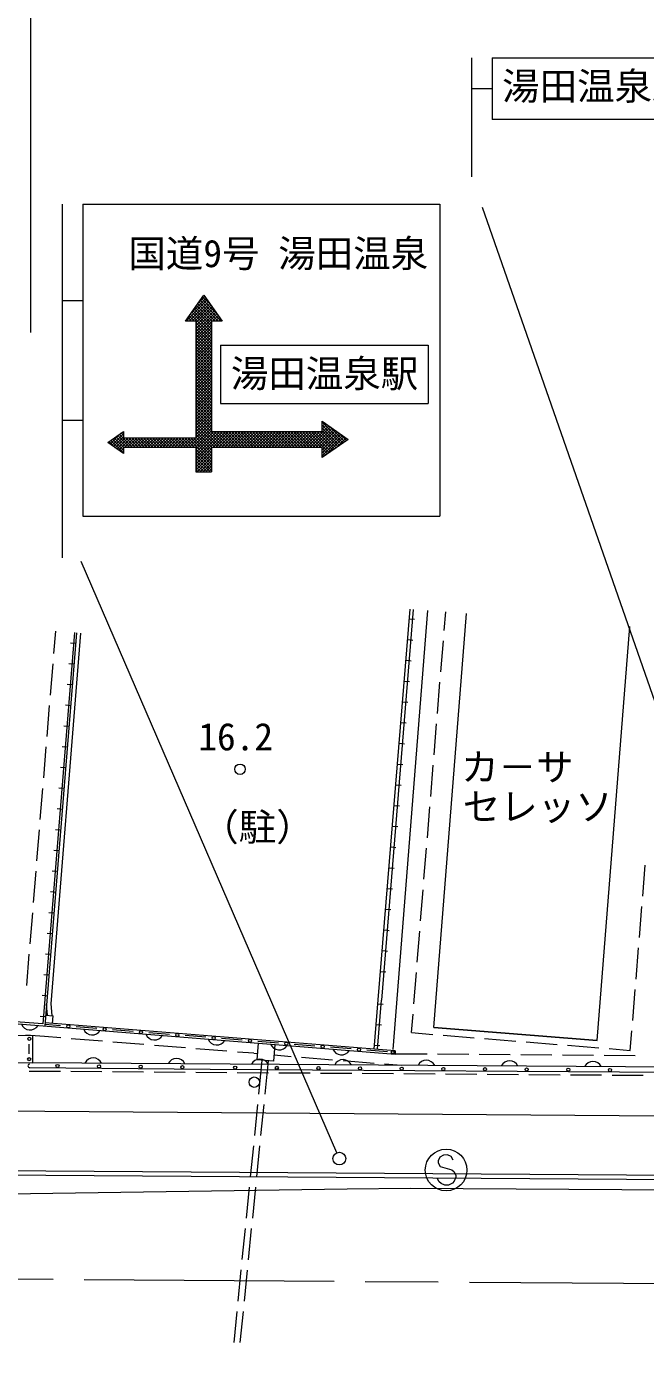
# Model space of a CAD drawing. Units: millimetres, scale not verified. Extents: x 40000 to 680000, y 20000 to 380000.
# Drawn here: x 497826 to 527557, y 284163 to 347840 of the extents above; entities that cross this region are included whole.
import ezdxf
from ezdxf.enums import TextEntityAlignment as Align

# ---------------------------------------------------------------- set-up
doc = ezdxf.new("R2010")
doc.units = ezdxf.units.MM
doc.header["$LTSCALE"] = 1000
doc.linetypes.add('CHAIN', pattern=[18.5, 12, -1.5, 3.5, -1.5])
for name, color, linetype, lineweight in [('M-BGD', 7, 'Continuous', 13), ('M-BMK', 2, 'CHAIN', 13), ('M-BMK-OTRS', 5, 'Continuous', 13), ('M-STR-HTXT', 7, 'Continuous', 13), ('M-STR-STRC', 7, 'Continuous', 13)]:
    doc.layers.add(name, color=color, linetype=linetype, lineweight=lineweight)
doc.styles.add('ＭＳ ゴシック', font='')
doc.styles.get('ＭＳ ゴシック').set_extended_font_data('MS Gothic')

msp = doc.modelspace()

# ---------------------------------------------------------------- linework, layer by layer
at = {"layer": 'M-BGD'}
for p, q in [((514724, 301058), (516257, 319842)), ((516406, 319830), (514874, 301045)), ((515437, 298674), (517110, 319773)), ((517888, 318816), (517960, 319707)), ((516218, 319374), (516468, 319353)), ((517393, 299732), (518957, 319626)), ((500126, 318711), (498611, 299903)), ((500226, 318703), (498704, 299807)), ((499006, 300865), (500442, 318685)), ((499142, 317705), (499230, 318783)), ((525238, 299115), (526803, 319009)), ((500184, 318189), (499935, 318209)), ((516137, 318377), (516386, 318356)), ((517727, 316823), (517848, 318318)), ((498979, 315712), (499101, 317207)), ((500104, 317192), (499855, 317213)), ((516056, 317380), (516305, 317360)), ((500024, 316196), (499774, 316216)), ((515974, 316384), (516224, 316363)), ((517565, 314829), (517686, 316325)), ((498816, 313718), (498938, 315213)), ((499943, 315199), (499694, 315219)), ((515893, 315387), (516143, 315367)), ((499863, 314203), (499614, 314223)), ((515812, 314391), (516061, 314370)), ((517403, 312836), (517524, 314331)), ((515730, 313394), (515980, 313373)), ((498653, 311725), (498775, 313220)), ((499783, 313206), (499534, 313226)), ((499703, 312210), (499454, 312230)), ((515649, 312397), (515899, 312377)), ((517242, 310843), (517363, 312338)), ((515568, 311401), (515817, 311380)), ((498490, 309732), (498612, 311227)), ((499622, 311213), (499373, 311233)), ((499542, 310216), (499293, 310236)), ((515487, 310404), (515736, 310384)), ((517080, 308849), (517201, 310344)), ((498327, 307738), (498450, 309233)), ((499462, 309219), (499213, 309239)), ((515405, 309407), (515655, 309387)), ((499381, 308223), (499132, 308243)), ((515324, 308410), (515573, 308390)), ((516918, 306856), (517040, 308351)), ((498165, 305745), (498287, 307240)), ((499301, 307226), (499052, 307246)), ((515243, 307414), (515492, 307393)), ((527428, 306047), (527549, 307542)), ((515162, 306417), (515410, 306397)), ((516757, 304862), (516878, 306357)), ((499221, 306229), (498972, 306249)), ((498002, 303752), (498124, 305247)), ((499141, 305232), (498892, 305252)), ((515080, 305421), (515329, 305400)), ((527266, 304054), (527387, 305549)), ((514999, 304423), (515248, 304403)), ((499060, 304235), (498811, 304255)), ((516595, 302869), (516716, 304364)), ((497839, 301758), (497961, 303253)), ((498980, 303238), (498731, 303258)), ((514918, 303427), (515167, 303407)), ((527105, 302060), (527226, 303555)), ((498900, 302241), (498651, 302261)), ((514836, 302430), (515085, 302410)), ((516434, 300875), (516555, 302370)), ((498611, 299903), (476917, 301623)), ((498819, 301244), (498571, 301264)), ((526943, 300067), (527064, 301562)), ((498838, 300322), (498791, 300845)), ((499057, 300305), (499006, 300865)), ((514530, 298700), (514724, 301058)), ((514680, 298688), (514874, 301046)), ((514710, 300876), (514958, 300855)), ((489405, 300552), (515529, 298459)), ((498739, 300247), (498490, 300267)), ((515541, 298608), (498716, 299957)), ((498746, 300330), (499107, 300301)), ((499077, 299928), (499107, 300301)), ((516321, 299486), (516393, 300377)), ((498116, 299341), (492640, 299378)), ((498687, 299298), (497798, 299369)), ((498116, 299341), (498107, 298041)), ((499480, 299234), (498687, 299298)), ((499465, 299821), (498710, 299882)), ((501210, 299682), (500213, 299761)), ((502954, 299542), (501957, 299622)), ((504699, 299402), (503702, 299482)), ((506443, 299262), (505446, 299342)), ((514627, 299879), (514877, 299859)), ((516321, 299486), (517338, 299404)), ((517393, 299732), (525238, 299115)), ((525238, 299115), (517393, 299732)), ((517393, 299732), (525238, 299115)), ((517836, 299363), (519331, 299242)), ((526827, 298635), (526903, 299569)), ((497956, 298464), (497956, 298939)), ((501474, 299075), (499979, 299194)), ((503467, 298915), (501972, 299035)), ((505461, 298756), (503966, 298875)), ((507455, 298596), (505959, 298716)), ((508187, 299122), (507191, 299202)), ((508957, 298985), (508892, 298180)), ((509932, 298982), (508935, 299062)), ((509755, 298921), (509690, 298116)), ((511676, 298843), (510679, 298923)), ((513421, 298703), (512424, 298783)), ((514545, 298883), (514794, 298862)), ((519830, 299202), (521325, 299081)), ((521823, 299040), (523318, 298919)), ((523817, 298879), (525312, 298757)), ((525810, 298717), (526827, 298635)), ((496607, 298051), (498107, 298041)), ((530032, 297822), (498107, 298041)), ((508746, 298493), (507953, 298556)), ((508746, 298493), (508916, 298479)), ((509690, 298116), (508892, 298180)), ((509132, 298161), (508970, 296538)), ((509431, 298136), (509271, 296534)), ((509714, 298415), (510536, 298348)), ((511035, 298308), (512530, 298187)), ((513028, 298147), (514523, 298026)), ((515165, 298563), (514168, 298643)), ((515541, 298608), (515529, 298459)), ((517065, 298448), (515529, 298459)), ((519065, 298434), (517565, 298445)), ((521065, 298421), (519565, 298431)), ((523065, 298407), (521565, 298417)), ((525065, 298393), (523565, 298404)), ((527065, 298380), (525565, 298390)), ((497952, 297642), (499452, 297632)), ((499952, 297628), (501452, 297618)), ((501952, 297615), (503452, 297604)), ((503952, 297601), (505452, 297591)), ((505952, 297587), (507452, 297577)), ((507952, 297574), (509452, 297563)), ((509952, 297560), (511451, 297550)), ((511951, 297546), (513451, 297536)), ((513951, 297533), (515451, 297522)), ((515022, 297986), (515844, 297920)), ((515951, 297519), (517451, 297509)), ((517951, 297505), (519451, 297495)), ((519951, 297491), (521451, 297481)), ((521951, 297478), (523451, 297467)), ((523951, 297464), (525451, 297454)), ((525951, 297450), (527451, 297440)), ((508920, 296040), (508771, 294548)), ((509222, 296037), (509072, 294544)), ((508722, 294050), (508572, 292558)), ((509023, 294047), (508874, 292554)), ((490424, 292693), (541205, 292346)), ((490425, 292908), (541206, 292561)), ((508523, 292060), (508374, 290568)), ((508824, 292057), (508675, 290564)), ((508324, 290070), (508175, 288577)), ((508625, 290067), (508476, 288574)), ((508125, 288080), (507976, 286587)), ((508426, 288077), (508277, 286584)), ((507926, 286090), (507777, 284597)), ((508227, 286087), (508078, 284594))]:
    msp.add_line(p, q, dxfattribs=at)
msp.add_lwpolyline([(541052, 297494), (506645, 297716), (497978, 297801)], dxfattribs=at)
for centre, radius in [((508081, 312147), 250), ((499839, 299791), 75), ((501584, 299652), 75), ((503328, 299512), 75), ((505072, 299372), 75), ((506817, 299232), 75), ((497957, 299189), 75), ((508561, 299092), 75), ((510306, 298953), 75), ((512050, 298813), 75), ((513794, 298673), 75), ((497956, 298214), 75), ((515421, 298549), 75), ((499313, 297888), 75), ((501312, 297868), 75), ((503312, 297849), 75), ((505312, 297829), 75), ((507850, 297808), 75), ((509850, 297796), 75), ((511849, 297783), 75), ((513849, 297770), 75), ((515849, 297757), 75), ((517849, 297744), 75), ((519849, 297731), 75), ((521849, 297718), 75), ((523849, 297705), 75), ((525849, 297692), 75), ((508768, 297108), 250)]:
    msp.add_circle(centre, radius, dxfattribs=at)
for centre, radius, start, end in [((530387, 313798), 32500, 347.30237, 347.30237), ((497997, 300059), 445, 201.40679, 329.42832), ((500987, 299820), 445, 201.40679, 329.42832), ((503978, 299580), 445, 201.40679, 329.42832), ((506968, 299340), 445, 201.40679, 329.42832), ((509958, 299101), 445, 201.40679, 329.42832), ((512949, 298861), 445, 201.40679, 329.42832), ((501031, 297826), 445, 25.59708, 153.61861), ((505031, 297799), 445, 25.59708, 153.61861), ((509031, 297771), 445, 25.59708, 153.61861), ((513031, 297744), 445, 25.59708, 153.61861), ((517031, 297716), 445, 25.59708, 153.61861), ((521031, 297689), 445, 25.59708, 153.61861), ((525031, 297662), 445, 25.59708, 153.61861), ((497979, 297889), 87.5, 89.43867, 269.43867)]:
    msp.add_arc(centre, radius, start, end, dxfattribs=at)
at = {"layer": 'M-BMK'}
msp.add_line((463601, 287877), (563451, 287193), dxfattribs=at)
at = {"layer": 'M-BMK-OTRS'}
msp.add_line((516249, 292020), (541201, 291846), dxfattribs=at)
for points in [[(492333, 295755), (541133, 295390), (543009, 295385), (544814, 295494), (546568, 295760), (548090, 296086)], [(475114, 291412), (475176, 291412), (513227, 291978), (516249, 292020)]]:
    msp.add_lwpolyline(points, dxfattribs=at)
at = {"layer": 'M-STR-HTXT'}
msp.add_line((498035, 333136), (498035, 352670), dxfattribs=at)
at = {"layer": 'M-STR-STRC'}
for p, q in [((519196, 346330), (519196, 340621)), ((520196, 346330), (534827, 346330)), ((520196, 346330), (520196, 343377)), ((519196, 344853), (520196, 344853)), ((534827, 343377), (520196, 343377)), ((499535, 339300), (499535, 322300)), ((500535, 339300), (500535, 324300)), ((500535, 339300), (517681, 339300)), ((517681, 339300), (517681, 324300)), ((535522, 293813), (519734, 339142)), ((499535, 334675), (500535, 334675)), ((505467, 333684), (506342, 334934)), ((505494, 333684), (506507, 334698)), ((505635, 333684), (506566, 334615)), ((505734, 334065), (506449, 334781)), ((505777, 333684), (506624, 334532)), ((505918, 333684), (506682, 334448)), ((506717, 333572), (505935, 334354)), ((505967, 333592), (506740, 334365)), ((506746, 333684), (505994, 334437)), ((506888, 333684), (506052, 334520)), ((506064, 334537), (506391, 334864)), ((507029, 333684), (506110, 334603)), ((507171, 333684), (506168, 334687)), ((506995, 334002), (506227, 334770)), ((506665, 334473), (506285, 334853)), ((506342, 334934), (507217, 333684)), ((505967, 333684), (505467, 333684)), ((505473, 333684), (505470, 333688)), ((505615, 333684), (505528, 333772)), ((505756, 333684), (505586, 333855)), ((505898, 333684), (505644, 333938)), ((506717, 333007), (505702, 334021)), ((506717, 333148), (505761, 334104)), ((506717, 333290), (505819, 334187)), ((506717, 333431), (505877, 334271)), ((505967, 333450), (506799, 334282)), ((505967, 333309), (506857, 334199)), ((505967, 333167), (506915, 334116)), ((505967, 333026), (506973, 334032)), ((505967, 333684), (505967, 328072)), ((506717, 333684), (506717, 328372)), ((507217, 333684), (506717, 333684)), ((506767, 333684), (507031, 333949)), ((506908, 333684), (507090, 333866)), ((507050, 333684), (507148, 333783)), ((507191, 333684), (507206, 333700)), ((505967, 332885), (506717, 333635)), ((506717, 332865), (505967, 333615)), ((505967, 332743), (506717, 333493)), ((506717, 332724), (505967, 333474)), ((505967, 332602), (506717, 333352)), ((506717, 332583), (505967, 333333)), ((505967, 332460), (506717, 333210)), ((506717, 332441), (505967, 333191)), ((505967, 332319), (506717, 333069)), ((506717, 332300), (505967, 333050)), ((505967, 332177), (506717, 332927)), ((506717, 332158), (505967, 332908)), ((505967, 332036), (506717, 332786)), ((506717, 332017), (505967, 332767)), ((505967, 331895), (506717, 332645)), ((506717, 331875), (505967, 332625)), ((505967, 331753), (506717, 332503)), ((506717, 331734), (505967, 332484)), ((507142, 332528), (517112, 332528)), ((507142, 332528), (507142, 329728)), ((517112, 332528), (517112, 329728)), ((505967, 331612), (506717, 332362)), ((506717, 331593), (505967, 332343)), ((505967, 331470), (506717, 332220)), ((506717, 331451), (505967, 332201)), ((505967, 331329), (506717, 332079)), ((506717, 331310), (505967, 332060)), ((505967, 331187), (506717, 331937)), ((506717, 331168), (505967, 331918)), ((505967, 331046), (506717, 331796)), ((506717, 331027), (505967, 331777)), ((505967, 330905), (506717, 331655)), ((506717, 330885), (505967, 331635)), ((505967, 330763), (506717, 331513)), ((506717, 330744), (505967, 331494)), ((505967, 330622), (506717, 331372)), ((506717, 330603), (505967, 331353)), ((505967, 330480), (506717, 331230)), ((506717, 330461), (505967, 331211)), ((505967, 330339), (506717, 331089)), ((506717, 330320), (505967, 331070)), ((505967, 330198), (506717, 330948)), ((506717, 330178), (505967, 330928)), ((505967, 330056), (506717, 330806)), ((506717, 330037), (505967, 330787)), ((505967, 329915), (506717, 330665)), ((506717, 329896), (505967, 330646)), ((505967, 329773), (506717, 330523)), ((506717, 329754), (505967, 330504)), ((505967, 329632), (506717, 330382)), ((506717, 329613), (505967, 330363)), ((505967, 329490), (506717, 330240)), ((506717, 329471), (505967, 330221)), ((505967, 329349), (506717, 330099)), ((506717, 329330), (505967, 330080)), ((505967, 329208), (506717, 329958)), ((506717, 329188), (505967, 329938)), ((505967, 329066), (506717, 329816)), ((506717, 329047), (505967, 329797)), ((505967, 328925), (506717, 329675)), ((506717, 328906), (505967, 329656)), ((505967, 328783), (506717, 329533)), ((506717, 328764), (505967, 329514)), ((505967, 328642), (506717, 329392)), ((506717, 328623), (505967, 329373)), ((505967, 328500), (506717, 329250)), ((506717, 328481), (505967, 329231)), ((507142, 329728), (517112, 329728)), ((499535, 328925), (500535, 328925)), ((505654, 327622), (506717, 328685)), ((505967, 328359), (506717, 329109)), ((507435, 327622), (505967, 329090)), ((505967, 328218), (506717, 328968)), ((507293, 327622), (505967, 328948)), ((505967, 328076), (506717, 328826)), ((507152, 327622), (505967, 328807)), ((507011, 327622), (505967, 328666)), ((511311, 327622), (512342, 328653)), ((511452, 327622), (512425, 328595)), ((512029, 328372), (512029, 328872)), ((512029, 328872), (513279, 327997)), ((512029, 328765), (512092, 328828)), ((513031, 327823), (512029, 328826)), ((512029, 328623), (512176, 328770)), ((512029, 328482), (512259, 328711)), ((512948, 327765), (512029, 328684)), ((513115, 327882), (512347, 328650)), ((501729, 327847), (502479, 328372)), ((501758, 327827), (501891, 327960)), ((501841, 327769), (502362, 328290)), ((502479, 327345), (501875, 327949)), ((501924, 327711), (502479, 328266)), ((502479, 327486), (501958, 328007)), ((502007, 327652), (502479, 328124)), ((502485, 327622), (502041, 328065)), ((502091, 327594), (502568, 328072)), ((502626, 327622), (502125, 328124)), ((502174, 327536), (502710, 328072)), ((502768, 327622), (502208, 328182)), ((502257, 327478), (502851, 328072)), ((502909, 327622), (502291, 328240)), ((502479, 328193), (502374, 328298)), ((502479, 328335), (502457, 328357)), ((502479, 328372), (502479, 328072)), ((502479, 328072), (505967, 328072)), ((502543, 327622), (502993, 328072)), ((503051, 327622), (502601, 328072)), ((502684, 327622), (503134, 328072)), ((503192, 327622), (502742, 328072)), ((502825, 327622), (503275, 328072)), ((503334, 327622), (502884, 328072)), ((502967, 327622), (503417, 328072)), ((503475, 327622), (503025, 328072)), ((503108, 327622), (503558, 328072)), ((503616, 327622), (503166, 328072)), ((503250, 327622), (503700, 328072)), ((503758, 327622), (503308, 328072)), ((503391, 327622), (503841, 328072)), ((503899, 327622), (503449, 328072)), ((503533, 327622), (503983, 328072)), ((504041, 327622), (503591, 328072)), ((503674, 327622), (504124, 328072)), ((504182, 327622), (503732, 328072)), ((503815, 327622), (504265, 328072)), ((504324, 327622), (503874, 328072)), ((503957, 327622), (504407, 328072)), ((504465, 327622), (504015, 328072)), ((504098, 327622), (504548, 328072)), ((504606, 327622), (504156, 328072)), ((504240, 327622), (504690, 328072)), ((504748, 327622), (504298, 328072)), ((504381, 327622), (504831, 328072)), ((504889, 327622), (504439, 328072)), ((504523, 327622), (504973, 328072)), ((505031, 327622), (504581, 328072)), ((504664, 327622), (505114, 328072)), ((505172, 327622), (504722, 328072)), ((504805, 327622), (505255, 328072)), ((505313, 327622), (504863, 328072)), ((504947, 327622), (505397, 328072)), ((505455, 327622), (505005, 328072)), ((505088, 327622), (505538, 328072)), ((505596, 327622), (505146, 328072)), ((505230, 327622), (505680, 328072)), ((505738, 327622), (505288, 328072)), ((505371, 327622), (505821, 328072)), ((505879, 327622), (505429, 328072)), ((505512, 327622), (505962, 328072)), ((506717, 326926), (505571, 328072)), ((506717, 327067), (505712, 328072)), ((505795, 327622), (506717, 328543)), ((506717, 327209), (505853, 328072)), ((505937, 327622), (506717, 328402)), ((506869, 327622), (505967, 328524)), ((506728, 327622), (505967, 328383)), ((505967, 327511), (506828, 328372)), ((505967, 327369), (506970, 328372)), ((505967, 327228), (507111, 328372)), ((505967, 327086), (507252, 328372)), ((505967, 326945), (507394, 328372)), ((506717, 327491), (505967, 328241)), ((506717, 327350), (505967, 328100)), ((506717, 328372), (512029, 328372)), ((506785, 327622), (507535, 328372)), ((507576, 327622), (506826, 328372)), ((506927, 327622), (507677, 328372)), ((507718, 327622), (506968, 328372)), ((507068, 327622), (507818, 328372)), ((507859, 327622), (507109, 328372)), ((507210, 327622), (507960, 328372)), ((508000, 327622), (507250, 328372)), ((507351, 327622), (508101, 328372)), ((508142, 327622), (507392, 328372)), ((507492, 327622), (508242, 328372)), ((508283, 327622), (507533, 328372)), ((507634, 327622), (508384, 328372)), ((508425, 327622), (507675, 328372)), ((507775, 327622), (508525, 328372)), ((508566, 327622), (507816, 328372)), ((507917, 327622), (508667, 328372)), ((508708, 327622), (507958, 328372)), ((508058, 327622), (508808, 328372)), ((508849, 327622), (508099, 328372)), ((508200, 327622), (508950, 328372)), ((508990, 327622), (508240, 328372)), ((508341, 327622), (509091, 328372)), ((509132, 327622), (508382, 328372)), ((508482, 327622), (509232, 328372)), ((509273, 327622), (508523, 328372)), ((508624, 327622), (509374, 328372)), ((509415, 327622), (508665, 328372)), ((508765, 327622), (509515, 328372)), ((509556, 327622), (508806, 328372)), ((508907, 327622), (509657, 328372)), ((509698, 327622), (508948, 328372)), ((509048, 327622), (509798, 328372)), ((509839, 327622), (509089, 328372)), ((509189, 327622), (509939, 328372)), ((509980, 327622), (509230, 328372)), ((509331, 327622), (510081, 328372)), ((510122, 327622), (509372, 328372)), ((509472, 327622), (510222, 328372)), ((510263, 327622), (509513, 328372)), ((509614, 327622), (510364, 328372)), ((510405, 327622), (509655, 328372)), ((509755, 327622), (510505, 328372)), ((510546, 327622), (509796, 328372)), ((509897, 327622), (510647, 328372)), ((510687, 327622), (509937, 328372)), ((510038, 327622), (510788, 328372)), ((510829, 327622), (510079, 328372)), ((510179, 327622), (510929, 328372)), ((510970, 327622), (510220, 328372)), ((510321, 327622), (511071, 328372)), ((511112, 327622), (510362, 328372)), ((510462, 327622), (511212, 328372)), ((511253, 327622), (510503, 328372)), ((510604, 327622), (511354, 328372)), ((511395, 327622), (510645, 328372)), ((510745, 327622), (511495, 328372)), ((511536, 327622), (510786, 328372)), ((510887, 327622), (511637, 328372)), ((511677, 327622), (510927, 328372)), ((511028, 327622), (511778, 328372)), ((511819, 327622), (511069, 328372)), ((511169, 327622), (511919, 328372)), ((511960, 327622), (511210, 328372)), ((512366, 327358), (511352, 328372)), ((512449, 327416), (511493, 328372)), ((511594, 327622), (512508, 328537)), ((512532, 327474), (511635, 328372)), ((511735, 327622), (512591, 328478)), ((512616, 327532), (511776, 328372)), ((511876, 327622), (512675, 328420)), ((512699, 327591), (511917, 328372)), ((512018, 327622), (512758, 328362)), ((512865, 327707), (512029, 328543)), ((512782, 327649), (512029, 328401)), ((512029, 327492), (512841, 328304)), ((512029, 327350), (512924, 328245)), ((512029, 327209), (513007, 328187)), ((513279, 327997), (512029, 327122)), ((512210, 327249), (513091, 328129)), ((512682, 327579), (513174, 328071)), ((513198, 327940), (512818, 328320)), ((513153, 327909), (513257, 328013)), ((502479, 327322), (501729, 327847)), ((502084, 327598), (501792, 327891)), ((502340, 327419), (502479, 327559)), ((502423, 327361), (502479, 327417)), ((502479, 327622), (502479, 327322)), ((502479, 327622), (505967, 327622)), ((505967, 327622), (505967, 326434)), ((505967, 326803), (506717, 327553)), ((506717, 326784), (505967, 327534)), ((505967, 326662), (506717, 327412)), ((506717, 326643), (505967, 327393)), ((506717, 327622), (506717, 326434)), ((506717, 327622), (512029, 327622)), ((512029, 327122), (512029, 327622)), ((512283, 327299), (512029, 327553)), ((512200, 327241), (512029, 327411)), ((505967, 326521), (506717, 327271)), ((506717, 326501), (505967, 327251)), ((506642, 326434), (505967, 327110)), ((506501, 326434), (505967, 326969)), ((506360, 326434), (505967, 326827)), ((506218, 326434), (505967, 326686)), ((506022, 326434), (506717, 327129)), ((506163, 326434), (506717, 326988)), ((506305, 326434), (506717, 326846)), ((506446, 326434), (506717, 326705)), ((512116, 327183), (512029, 327270)), ((512033, 327125), (512029, 327129)), ((506077, 326434), (505967, 326544)), ((505967, 326434), (506717, 326434)), ((506588, 326434), (506717, 326563)), ((500535, 324300), (517681, 324300)), ((512725, 293709), (500447, 322125)), ((517861, 293606), (517683, 293508)), ((518043, 293614), (517861, 293606)), ((518228, 293531), (518043, 293614)), ((517683, 293508), (517600, 293323)), ((517600, 293323), (517604, 293232)), ((517604, 293232), (517702, 293054)), ((517702, 293054), (518255, 292895)), ((518326, 293353), (518228, 293531)), ((517642, 292323), (517543, 292501)), ((517736, 292236), (517642, 292323)), ((518255, 292895), (518349, 292808)), ((518368, 292354), (518281, 292259)), ((518349, 292808), (518448, 292630)), ((518452, 292539), (518368, 292354)), ((518448, 292630), (518452, 292539)), ((517922, 292153), (517736, 292236)), ((518103, 292161), (517922, 292153)), ((518281, 292259), (518103, 292161))]:
    msp.add_line(p, q, dxfattribs=at)
for centre, radius in [((512852, 293431), 305), ((517982, 292884), 1000)]:
    msp.add_circle(centre, radius, dxfattribs=at)

# ---------------------------------------------------------------- texts
at = {"layer": 'M-BGD', "style": 'ＭＳ ゴシック'}
for s, p in [('16.2', (506078, 312656)), ('カ－サ', (518702, 311192)), ('セレッソ', (518782, 309294)), ('（駐）', (506220, 308311))]:
    msp.add_text(s, height=1320, dxfattribs=at).set_placement(p, align=Align.BOTTOM_LEFT)
at = {"layer": 'M-STR-STRC', "style": 'ＭＳ ゴシック'}
for s, p in [('湯田温泉駅', (525173, 344975)), ('国道9号 湯田温泉', (509918, 336934))]:
    msp.add_text(s, height=1320, dxfattribs=at).set_placement(p, align=Align.MIDDLE_CENTER)
msp.add_text('湯田温泉駅', height=1320, dxfattribs=at).set_placement((507642, 331163), align=Align.MIDDLE_LEFT)

doc.saveas('drawing.dxf')
